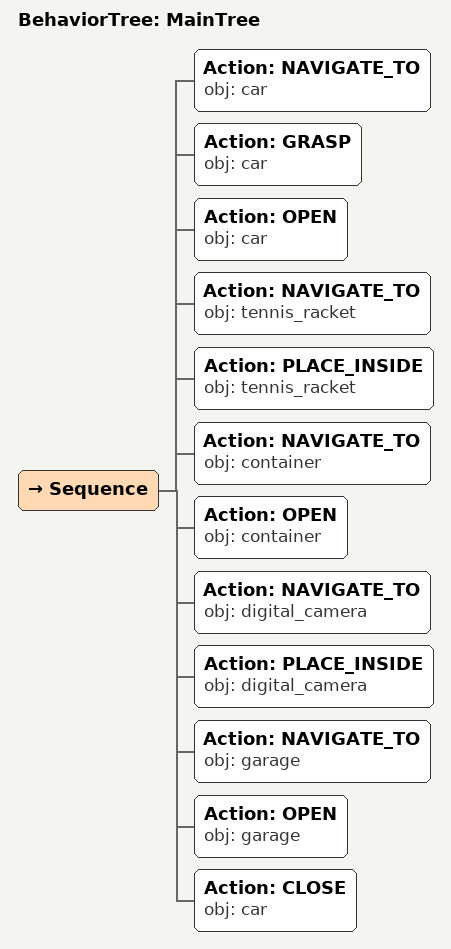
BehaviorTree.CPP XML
<root main_tree_to_execute="MainTree">
  <BehaviorTree ID="MainTree">
    <Sequence>
      <!-- Navigate to car -->
      <Action ID="NAVIGATE_TO" obj="car" />
      <!-- Grasp car -->
      <Action ID="GRASP" obj="car" />
      <!-- Open car -->
      <Action ID="OPEN" obj="car" />
      <!-- Navigate to tennis_racket -->
      <Action ID="NAVIGATE_TO" obj="tennis_racket" />
      <!-- Place tennis_racket inside car -->
      <Action ID="PLACE_INSIDE" obj="tennis_racket" />
      <!-- Navigate to container -->
      <Action ID="NAVIGATE_TO" obj="container" />
      <!-- Open container -->
      <Action ID="OPEN" obj="container" />
      <!-- Navigate to digital_camera -->
      <Action ID="NAVIGATE_TO" obj="digital_camera" />
      <!-- Place digital_camera inside car -->
      <Action ID="PLACE_INSIDE" obj="digital_camera" />
      <!-- Navigate to garage -->
      <Action ID="NAVIGATE_TO" obj="garage" />
      <!-- Open garage -->
      <Action ID="OPEN" obj="garage" />
      <!-- Close car -->
      <Action ID="CLOSE" obj="car" />
    </Sequence>
  </BehaviorTree>
</root>
